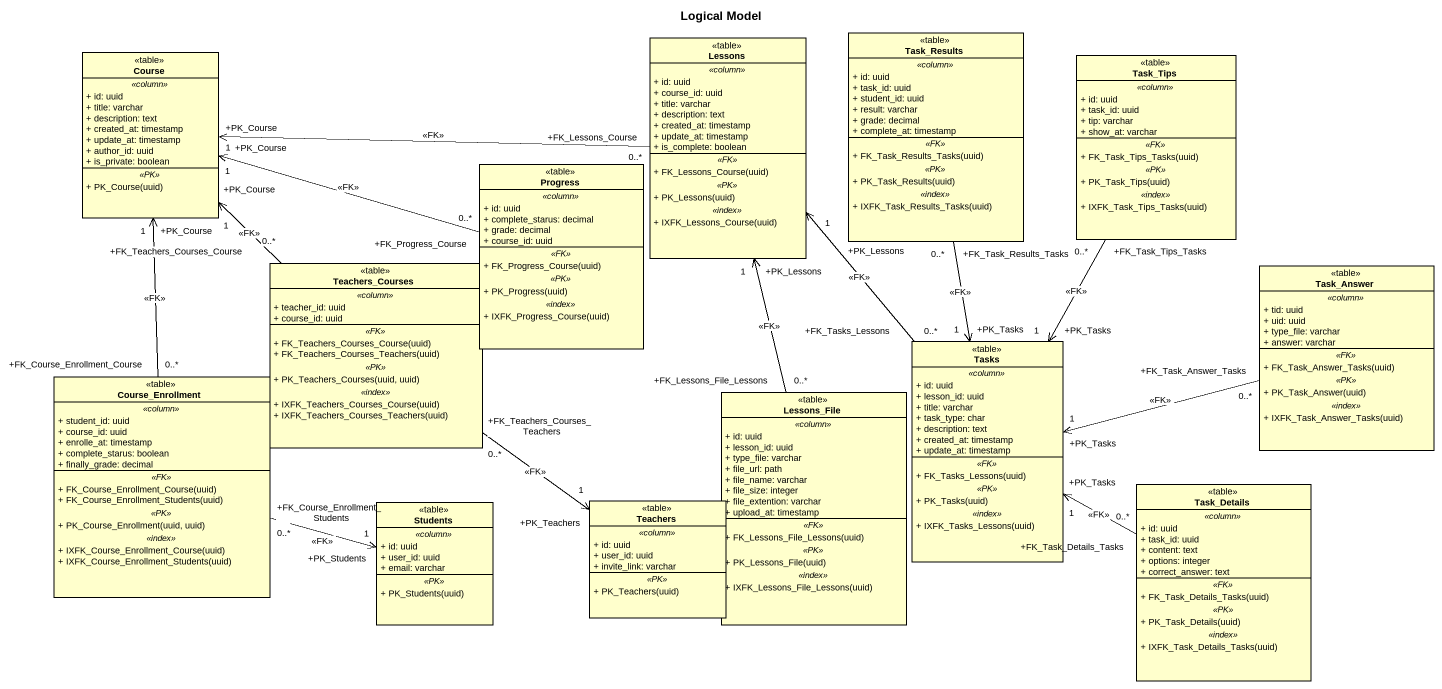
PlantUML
@startuml
title Logical Model
hide circle
hide empty members
skinparam classAttributeIconSize 0
class Lessons <<table>> {
  .. <<column>> ..
  + id: uuid
  + course_id: uuid
  + title: varchar
  + description: text
  + created_at: timestamp
  + update_at: timestamp
  + is_complete: boolean
  .. <<FK>> ..
  + FK_Lessons_Course(uuid)
  .. <<PK>> ..
  + PK_Lessons(uuid)
  .. <<index>> ..
  + IXFK_Lessons_Course(uuid)
}
class Task_Results <<table>> {
  .. <<column>> ..
  + id: uuid
  + task_id: uuid
  + student_id: uuid
  + result: varchar
  + grade: decimal
  + complete_at: timestamp
  .. <<FK>> ..
  + FK_Task_Results_Tasks(uuid)
  .. <<PK>> ..
  + PK_Task_Results(uuid)
  .. <<index>> ..
  + IXFK_Task_Results_Tasks(uuid)
}
class Course <<table>> {
  .. <<column>> ..
  + id: uuid
  + title: varchar
  + description: text
  + created_at: timestamp
  + update_at: timestamp
  + author_id: uuid
  + is_private: boolean
  .. <<PK>> ..
  + PK_Course(uuid)
}
class Task_Tips <<table>> {
  .. <<column>> ..
  + id: uuid
  + task_id: uuid
  + tip: varchar
  + show_at: varchar
  .. <<FK>> ..
  + FK_Task_Tips_Tasks(uuid)
  .. <<PK>> ..
  + PK_Task_Tips(uuid)
  .. <<index>> ..
  + IXFK_Task_Tips_Tasks(uuid)
}
class Progress <<table>> {
  .. <<column>> ..
  + id: uuid
  + complete_starus: decimal
  + grade: decimal
  + course_id: uuid
  .. <<FK>> ..
  + FK_Progress_Course(uuid)
  .. <<PK>> ..
  + PK_Progress(uuid)
  .. <<index>> ..
  + IXFK_Progress_Course(uuid)
}
class Teachers_Courses <<table>> {
  .. <<column>> ..
  + teacher_id: uuid
  + course_id: uuid
  .. <<FK>> ..
  + FK_Teachers_Courses_Course(uuid)
  + FK_Teachers_Courses_Teachers(uuid)
  .. <<PK>> ..
  + PK_Teachers_Courses(uuid, uuid)
  .. <<index>> ..
  + IXFK_Teachers_Courses_Course(uuid)
  + IXFK_Teachers_Courses_Teachers(uuid)
}
class Task_Answer <<table>> {
  .. <<column>> ..
  + tid: uuid
  + uid: uuid
  + type_file: varchar
  + answer: varchar
  .. <<FK>> ..
  + FK_Task_Answer_Tasks(uuid)
  .. <<PK>> ..
  + PK_Task_Answer(uuid)
  .. <<index>> ..
  + IXFK_Task_Answer_Tasks(uuid)
}
class Tasks <<table>> {
  .. <<column>> ..
  + id: uuid
  + lesson_id: uuid
  + title: varchar
  + task_type: char
  + description: text
  + created_at: timestamp
  + update_at: timestamp
  .. <<FK>> ..
  + FK_Tasks_Lessons(uuid)
  .. <<PK>> ..
  + PK_Tasks(uuid)
  .. <<index>> ..
  + IXFK_Tasks_Lessons(uuid)
}
class Course_Enrollment <<table>> {
  .. <<column>> ..
  + student_id: uuid
  + course_id: uuid
  + enrolle_at: timestamp
  + complete_starus: boolean
  + finally_grade: decimal
  .. <<FK>> ..
  + FK_Course_Enrollment_Course(uuid)
  + FK_Course_Enrollment_Students(uuid)
  .. <<PK>> ..
  + PK_Course_Enrollment(uuid, uuid)
  .. <<index>> ..
  + IXFK_Course_Enrollment_Course(uuid)
  + IXFK_Course_Enrollment_Students(uuid)
}
class Lessons_File <<table>> {
  .. <<column>> ..
  + id: uuid
  + lesson_id: uuid
  + type_file: varchar
  + file_url: path
  + file_name: varchar
  + file_size: integer
  + file_extention: varchar
  + upload_at: timestamp
  .. <<FK>> ..
  + FK_Lessons_File_Lessons(uuid)
  .. <<PK>> ..
  + PK_Lessons_File(uuid)
  .. <<index>> ..
  + IXFK_Lessons_File_Lessons(uuid)
}
class Students <<table>> {
  .. <<column>> ..
  + id: uuid
  + user_id: uuid
  + email: varchar
  .. <<PK>> ..
  + PK_Students(uuid)
}
class Teachers <<table>> {
  .. <<column>> ..
  + id: uuid
  + user_id: uuid
  + invite_link: varchar
  .. <<PK>> ..
  + PK_Teachers(uuid)
}
class Task_Details <<table>> {
  .. <<column>> ..
  + id: uuid
  + task_id: uuid
  + content: text
  + options: integer
  + correct_answer: text
  .. <<FK>> ..
  + FK_Task_Details_Tasks(uuid)
  .. <<PK>> ..
  + PK_Task_Details(uuid)
  .. <<index>> ..
  + IXFK_Task_Details_Tasks(uuid)
}
Lessons "+FK_Lessons_Course\n0..*" -left-> "+PK_Course\n1" Course : <<FK>>
Task_Results "+FK_Task_Results_Tasks\n0..*" --> "+PK_Tasks\n1" Tasks : <<FK>>
Task_Tips "+FK_Task_Tips_Tasks\n0..*" --> "+PK_Tasks\n1" Tasks : <<FK>>
Progress "+FK_Progress_Course\n0..*" -left-> "+PK_Course\n1" Course : <<FK>>
Teachers_Courses "+FK_Teachers_Courses_Course\n0..*" -up-> "+PK_Course\n1" Course : <<FK>>
Teachers_Courses "+FK_Teachers_Courses_Teachers\n0..*" --> "+PK_Teachers\n1" Teachers : <<FK>>
Task_Answer "+FK_Task_Answer_Tasks\n0..*" -left-> "+PK_Tasks\n1" Tasks : <<FK>>
Tasks "+FK_Tasks_Lessons\n0..*" -up-> "+PK_Lessons\n1" Lessons : <<FK>>
Course_Enrollment "+FK_Course_Enrollment_Course\n0..*" -up-> "+PK_Course\n1" Course : <<FK>>
Course_Enrollment "+FK_Course_Enrollment_Students\n0..*" -right-> "+PK_Students\n1" Students : <<FK>>
Lessons_File "+FK_Lessons_File_Lessons\n0..*" -up-> "+PK_Lessons\n1" Lessons : <<FK>>
Task_Details "+FK_Task_Details_Tasks\n0..*" -left-> "+PK_Tasks\n1" Tasks : <<FK>>
@enduml
